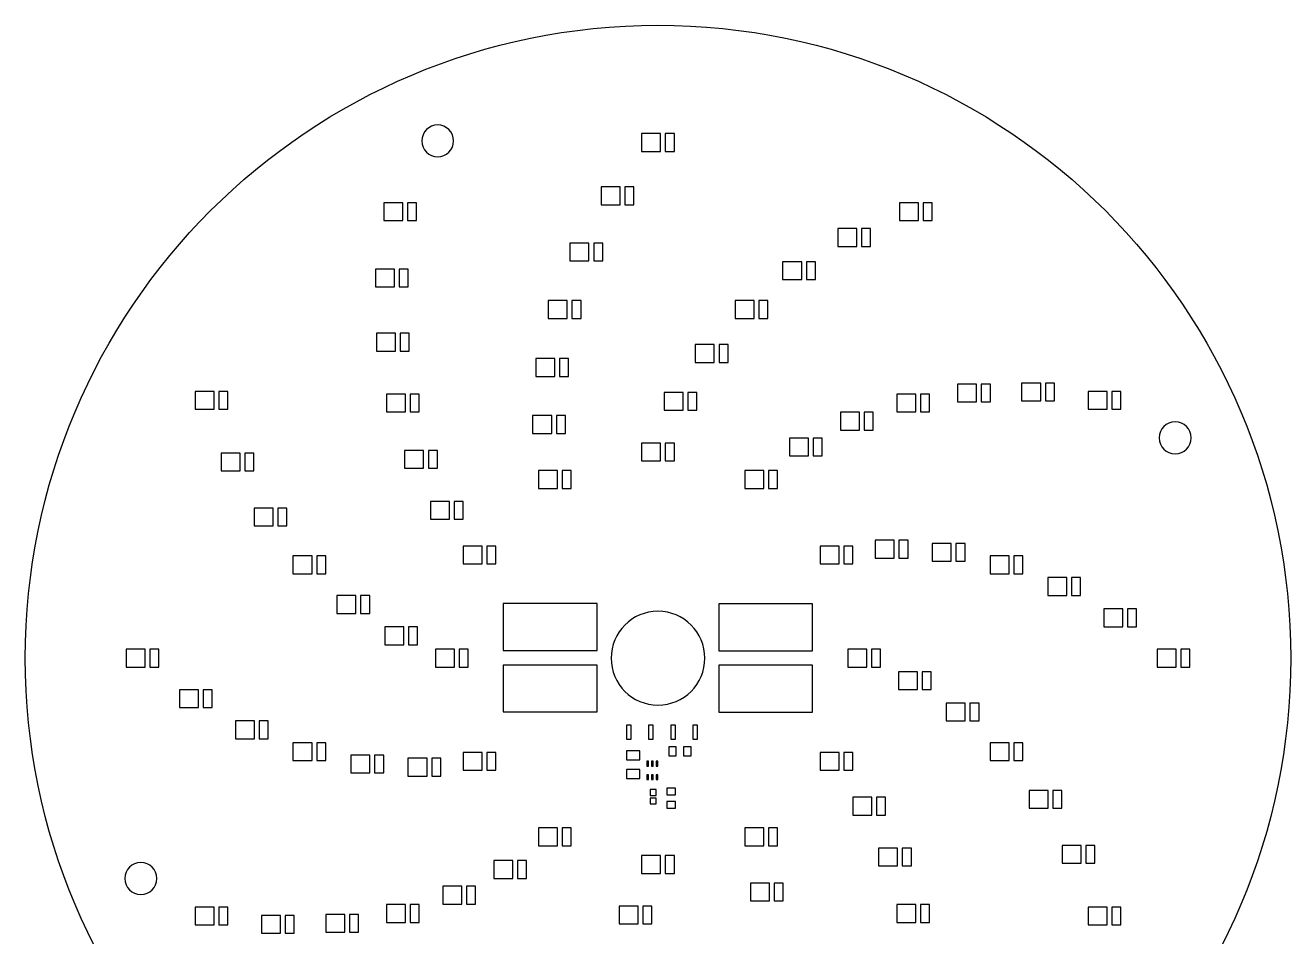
# Model space of a CAD drawing. Header units: millimetres. Extents: x -29 to 106, y -3 to 191.
# Drawn here: x -28.7 to 106.3, y 93.9 to 191.1 of the extents above; entities that cross this region are included whole.
import ezdxf

# ---------------------------------------------------------------- set-up
doc = ezdxf.new("R2010")
doc.units = ezdxf.units.MM
doc.header["$MEASUREMENT"] = 0
doc.layers.add('open_vettam_15CCT-F_Paste v1_led_mcpcb-F_Paste_WITH_Edge_Cuts_ZERO_ORIGIN', color=7, linetype='Continuous')

msp = doc.modelspace()

# ---------------------------------------------------------------- linework, layer by layer
at = {"layer": 'open_vettam_15CCT-F_Paste v1_led_mcpcb-F_Paste_WITH_Edge_Cuts_ZERO_ORIGIN'}
for p, q in [((39.04, 179.51), (37.01, 179.51)), ((37.01, 179.51), (37.01, 177.61)), ((39.04, 177.61), (39.04, 179.51)), ((40.51, 179.51), (39.54, 179.51)), ((39.54, 179.51), (39.54, 177.61)), ((40.51, 177.61), (40.51, 179.51)), ((37.01, 177.61), (39.04, 177.61)), ((39.54, 177.61), (40.51, 177.61)), ((34.73, 173.82), (32.7, 173.82)), ((32.7, 173.82), (32.7, 171.92)), ((34.73, 171.92), (34.73, 173.82)), ((36.2, 173.82), (35.23, 173.82)), ((35.23, 173.82), (35.23, 171.92)), ((36.2, 171.92), (36.2, 173.82)), ((11.54, 172.14), (9.51, 172.14)), ((9.51, 172.14), (9.51, 170.24)), ((11.54, 170.24), (11.54, 172.14)), ((13.01, 172.14), (12.04, 172.14)), ((12.04, 172.14), (12.04, 170.24)), ((13.01, 170.24), (13.01, 172.14)), ((32.7, 171.92), (34.73, 171.92)), ((35.23, 171.92), (36.2, 171.92)), ((64.51, 172.14), (64.51, 170.24)), ((66.54, 172.14), (64.51, 172.14)), ((66.54, 170.24), (66.54, 172.14)), ((67.04, 172.14), (67.04, 170.24)), ((68.01, 172.14), (67.04, 172.14)), ((68.01, 170.24), (68.01, 172.14)), ((9.51, 170.24), (11.54, 170.24)), ((12.04, 170.24), (13.01, 170.24)), ((64.51, 170.24), (66.54, 170.24)), ((67.04, 170.24), (68.01, 170.24)), ((59.96, 169.37), (57.93, 169.37)), ((57.93, 169.37), (57.93, 167.47)), ((59.96, 167.47), (59.96, 169.37)), ((60.46, 169.37), (60.46, 167.47)), ((61.43, 169.37), (60.46, 169.37)), ((61.43, 167.47), (61.43, 169.37)), ((29.37, 167.84), (29.37, 165.94)), ((31.4, 167.84), (29.37, 167.84)), ((31.4, 165.94), (31.4, 167.84)), ((31.9, 167.84), (31.9, 165.94)), ((32.87, 167.84), (31.9, 167.84)), ((32.87, 165.94), (32.87, 167.84)), ((57.93, 167.47), (59.96, 167.47)), ((60.46, 167.47), (61.43, 167.47)), ((8.62, 165.06), (8.62, 163.16)), ((10.65, 165.06), (8.62, 165.06)), ((10.65, 163.16), (10.65, 165.06)), ((11.15, 165.06), (11.15, 163.16)), ((12.12, 165.06), (11.15, 165.06)), ((12.12, 163.16), (12.12, 165.06)), ((29.37, 165.94), (31.4, 165.94)), ((31.9, 165.94), (32.87, 165.94)), ((52.06, 165.85), (52.06, 163.95)), ((54.09, 165.85), (52.06, 165.85)), ((54.09, 163.95), (54.09, 165.85)), ((54.59, 165.85), (54.59, 163.95)), ((55.56, 165.85), (54.59, 165.85)), ((55.56, 163.95), (55.56, 165.85)), ((52.06, 163.95), (54.09, 163.95)), ((54.59, 163.95), (55.56, 163.95)), ((8.62, 163.16), (10.65, 163.16)), ((11.15, 163.16), (12.12, 163.16)), ((27.05, 161.7), (27.05, 159.8)), ((29.08, 161.7), (27.05, 161.7)), ((29.08, 159.8), (29.08, 161.7)), ((30.55, 161.7), (29.58, 161.7)), ((29.58, 161.7), (29.58, 159.8)), ((30.55, 159.8), (30.55, 161.7)), ((46.98, 161.7), (46.98, 159.8)), ((49.01, 161.7), (46.98, 161.7)), ((49.01, 159.8), (49.01, 161.7)), ((50.48, 161.7), (49.51, 161.7)), ((49.51, 161.7), (49.51, 159.8)), ((50.48, 159.8), (50.48, 161.7)), ((27.05, 159.8), (29.08, 159.8)), ((29.58, 159.8), (30.55, 159.8)), ((46.98, 159.8), (49.01, 159.8)), ((49.51, 159.8), (50.48, 159.8)), ((8.73, 158.21), (8.73, 156.31)), ((10.76, 158.21), (8.73, 158.21)), ((10.76, 156.31), (10.76, 158.21)), ((11.26, 158.21), (11.26, 156.31)), ((12.23, 158.21), (11.26, 158.21)), ((12.23, 156.31), (12.23, 158.21)), ((44.77, 157.01), (42.74, 157.01)), ((42.74, 157.01), (42.74, 155.11)), ((44.77, 155.11), (44.77, 157.01)), ((46.24, 157.01), (45.27, 157.01)), ((45.27, 157.01), (45.27, 155.11)), ((46.24, 155.11), (46.24, 157.01)), ((8.73, 156.31), (10.76, 156.31)), ((11.26, 156.31), (12.23, 156.31)), ((27.76, 155.52), (25.73, 155.52)), ((25.73, 155.52), (25.73, 153.62)), ((27.76, 153.62), (27.76, 155.52)), ((29.23, 155.52), (28.26, 155.52)), ((28.26, 155.52), (28.26, 153.62)), ((29.23, 153.62), (29.23, 155.52)), ((42.74, 155.11), (44.77, 155.11)), ((45.27, 155.11), (46.24, 155.11)), ((25.73, 153.62), (27.76, 153.62)), ((28.26, 153.62), (29.23, 153.62)), ((70.72, 152.79), (70.72, 150.89)), ((72.75, 152.79), (70.72, 152.79)), ((72.75, 150.89), (72.75, 152.79)), ((73.25, 152.79), (73.25, 150.89)), ((74.22, 152.79), (73.25, 152.79)), ((74.22, 150.89), (74.22, 152.79)), ((79.59, 152.9), (77.56, 152.9)), ((77.56, 152.9), (77.56, 151)), ((79.59, 151), (79.59, 152.9)), ((81.06, 152.9), (80.09, 152.9)), ((80.09, 152.9), (80.09, 151)), ((81.06, 151), (81.06, 152.9)), ((-10.62, 152.01), (-10.62, 150.11)), ((-8.59, 152.01), (-10.62, 152.01)), ((-8.59, 150.11), (-8.59, 152.01)), ((-8.09, 152.01), (-8.09, 150.11)), ((-7.12, 152.01), (-8.09, 152.01)), ((-7.12, 150.11), (-7.12, 152.01)), ((9.79, 151.73), (9.79, 149.83)), ((11.82, 151.73), (9.79, 151.73)), ((11.82, 149.83), (11.82, 151.73)), ((12.32, 151.73), (12.32, 149.83)), ((13.29, 151.73), (12.32, 151.73)), ((13.29, 149.83), (13.29, 151.73)), ((41.44, 151.9), (39.41, 151.9)), ((39.41, 151.9), (39.41, 150)), ((41.44, 150), (41.44, 151.9)), ((42.91, 151.9), (41.94, 151.9)), ((41.94, 151.9), (41.94, 150)), ((42.91, 150), (42.91, 151.9)), ((64.24, 151.73), (64.24, 149.83)), ((66.27, 151.73), (64.24, 151.73)), ((66.27, 149.83), (66.27, 151.73)), ((67.74, 151.73), (66.77, 151.73)), ((66.77, 151.73), (66.77, 149.83)), ((67.74, 149.83), (67.74, 151.73)), ((84.64, 152.01), (84.64, 150.11)), ((86.67, 152.01), (84.64, 152.01)), ((86.67, 150.11), (86.67, 152.01)), ((87.17, 152.01), (87.17, 150.11)), ((88.14, 152.01), (87.17, 152.01)), ((88.14, 150.11), (88.14, 152.01)), ((-10.62, 150.11), (-8.59, 150.11)), ((-8.09, 150.11), (-7.12, 150.11)), ((39.41, 150), (41.44, 150)), ((41.94, 150), (42.91, 150)), ((70.72, 150.89), (72.75, 150.89)), ((73.25, 150.89), (74.22, 150.89)), ((77.56, 151), (79.59, 151)), ((80.09, 151), (81.06, 151)), ((84.64, 150.11), (86.67, 150.11)), ((87.17, 150.11), (88.14, 150.11)), ((9.79, 149.83), (11.82, 149.83)), ((12.32, 149.83), (13.29, 149.83)), ((27.42, 149.43), (25.39, 149.43)), ((25.39, 149.43), (25.39, 147.53)), ((27.42, 147.53), (27.42, 149.43)), ((27.92, 149.43), (27.92, 147.53)), ((28.89, 149.43), (27.92, 149.43)), ((28.89, 147.53), (28.89, 149.43)), ((58.22, 149.79), (58.22, 147.89)), ((60.25, 149.79), (58.22, 149.79)), ((60.25, 147.89), (60.25, 149.79)), ((61.72, 149.79), (60.75, 149.79)), ((60.75, 149.79), (60.75, 147.89)), ((61.72, 147.89), (61.72, 149.79)), ((64.24, 149.83), (66.27, 149.83)), ((66.77, 149.83), (67.74, 149.83)), ((25.39, 147.53), (27.42, 147.53)), ((27.92, 147.53), (28.89, 147.53)), ((58.22, 147.89), (60.25, 147.89)), ((60.75, 147.89), (61.72, 147.89)), ((37.01, 146.51), (37.01, 144.61)), ((39.04, 146.51), (37.01, 146.51)), ((39.04, 144.61), (39.04, 146.51)), ((39.54, 146.51), (39.54, 144.61)), ((40.51, 146.51), (39.54, 146.51)), ((40.51, 144.61), (40.51, 146.51)), ((52.79, 147.03), (52.79, 145.13)), ((54.82, 147.03), (52.79, 147.03)), ((54.82, 145.13), (54.82, 147.03)), ((55.32, 147.03), (55.32, 145.13)), ((56.29, 147.03), (55.32, 147.03)), ((56.29, 145.13), (56.29, 147.03)), ((-5.82, 145.43), (-7.85, 145.43)), ((-7.85, 145.43), (-7.85, 143.53)), ((-5.82, 143.53), (-5.82, 145.43)), ((-5.32, 145.43), (-5.32, 143.53)), ((-4.35, 145.43), (-5.32, 145.43)), ((-4.35, 143.53), (-4.35, 145.43)), ((11.73, 145.72), (11.73, 143.82)), ((13.76, 145.72), (11.73, 145.72)), ((13.76, 143.82), (13.76, 145.72)), ((14.26, 145.72), (14.26, 143.82)), ((15.23, 145.72), (14.26, 145.72)), ((15.23, 143.82), (15.23, 145.72)), ((37.01, 144.61), (39.04, 144.61)), ((39.54, 144.61), (40.51, 144.61)), ((52.79, 145.13), (54.82, 145.13)), ((55.32, 145.13), (56.29, 145.13)), ((-7.85, 143.53), (-5.82, 143.53)), ((-5.32, 143.53), (-4.35, 143.53)), ((11.73, 143.82), (13.76, 143.82)), ((14.26, 143.82), (15.23, 143.82)), ((26.01, 143.56), (26.01, 141.66)), ((28.04, 143.56), (26.01, 143.56)), ((28.04, 141.66), (28.04, 143.56)), ((28.54, 143.56), (28.54, 141.66)), ((29.51, 143.56), (28.54, 143.56)), ((29.51, 141.66), (29.51, 143.56)), ((48.01, 143.56), (48.01, 141.66)), ((50.04, 143.56), (48.01, 143.56)), ((50.04, 141.66), (50.04, 143.56)), ((50.54, 143.56), (50.54, 141.66)), ((51.51, 143.56), (50.54, 143.56)), ((51.51, 141.66), (51.51, 143.56)), ((26.01, 141.66), (28.04, 141.66)), ((28.54, 141.66), (29.51, 141.66)), ((48.01, 141.66), (50.04, 141.66)), ((50.54, 141.66), (51.51, 141.66)), ((-4.33, 139.56), (-4.33, 137.66)), ((-2.3, 139.56), (-4.33, 139.56)), ((-2.3, 137.66), (-2.3, 139.56)), ((-1.8, 139.56), (-1.8, 137.66)), ((-0.83, 139.56), (-1.8, 139.56)), ((-0.83, 137.66), (-0.83, 139.56)), ((14.49, 140.28), (14.49, 138.38)), ((16.52, 140.28), (14.49, 140.28)), ((16.52, 138.38), (16.52, 140.28)), ((17.02, 140.28), (17.02, 138.38)), ((17.99, 140.28), (17.02, 140.28)), ((17.99, 138.38), (17.99, 140.28)), ((14.49, 138.38), (16.52, 138.38)), ((17.02, 138.38), (17.99, 138.38)), ((-4.33, 137.66), (-2.3, 137.66)), ((-1.8, 137.66), (-0.83, 137.66)), ((17.96, 135.51), (17.96, 133.61)), ((19.99, 135.51), (17.96, 135.51)), ((19.99, 133.61), (19.99, 135.51)), ((20.49, 135.51), (20.49, 133.61)), ((21.46, 135.51), (20.49, 135.51)), ((21.46, 133.61), (21.46, 135.51)), ((58.09, 135.51), (56.06, 135.51)), ((56.06, 135.51), (56.06, 133.61)), ((58.09, 133.61), (58.09, 135.51)), ((58.59, 135.51), (58.59, 133.61)), ((59.56, 135.51), (58.59, 135.51)), ((59.56, 133.61), (59.56, 135.51)), ((61.94, 136.13), (61.94, 134.23)), ((63.97, 136.13), (61.94, 136.13)), ((63.97, 134.23), (63.97, 136.13)), ((65.44, 136.13), (64.47, 136.13)), ((64.47, 136.13), (64.47, 134.23)), ((65.44, 134.23), (65.44, 136.13)), ((70.05, 135.79), (68.02, 135.79)), ((68.02, 135.79), (68.02, 133.89)), ((70.05, 133.89), (70.05, 135.79)), ((70.55, 135.79), (70.55, 133.89)), ((71.52, 135.79), (70.55, 135.79)), ((71.52, 133.89), (71.52, 135.79)), ((-0.18, 134.47), (-0.18, 132.57)), ((1.85, 134.47), (-0.18, 134.47)), ((1.85, 132.57), (1.85, 134.47)), ((3.32, 134.47), (2.35, 134.47)), ((2.35, 134.47), (2.35, 132.57)), ((3.32, 132.57), (3.32, 134.47)), ((61.94, 134.23), (63.97, 134.23)), ((64.47, 134.23), (65.44, 134.23)), ((68.02, 133.89), (70.05, 133.89)), ((70.55, 133.89), (71.52, 133.89)), ((76.23, 134.47), (74.2, 134.47)), ((74.2, 134.47), (74.2, 132.57)), ((76.23, 132.57), (76.23, 134.47)), ((77.7, 134.47), (76.73, 134.47)), ((76.73, 134.47), (76.73, 132.57)), ((77.7, 132.57), (77.7, 134.47)), ((-0.18, 132.57), (1.85, 132.57)), ((2.35, 132.57), (3.32, 132.57)), ((17.96, 133.61), (19.99, 133.61)), ((20.49, 133.61), (21.46, 133.61)), ((56.06, 133.61), (58.09, 133.61)), ((58.59, 133.61), (59.56, 133.61)), ((74.2, 132.57), (76.23, 132.57)), ((76.73, 132.57), (77.7, 132.57)), ((82.37, 132.15), (80.34, 132.15)), ((80.34, 132.15), (80.34, 130.25)), ((82.37, 130.25), (82.37, 132.15)), ((83.84, 132.15), (82.87, 132.15)), ((82.87, 132.15), (82.87, 130.25)), ((83.84, 130.25), (83.84, 132.15)), ((6.54, 130.24), (4.51, 130.24)), ((4.51, 130.24), (4.51, 128.34)), ((6.54, 128.34), (6.54, 130.24)), ((8.01, 130.24), (7.04, 130.24)), ((7.04, 130.24), (7.04, 128.34)), ((8.01, 128.34), (8.01, 130.24)), ((80.34, 130.25), (82.37, 130.25)), ((82.87, 130.25), (83.84, 130.25)), ((4.51, 128.34), (6.54, 128.34)), ((7.04, 128.34), (8.01, 128.34)), ((22.26, 129.38), (22.26, 124.38)), ((32.26, 129.38), (22.26, 129.38)), ((32.26, 124.38), (32.26, 129.38)), ((45.24, 129.36), (45.24, 124.36)), ((55.24, 129.36), (45.24, 129.36)), ((55.24, 124.36), (55.24, 129.36)), ((88.35, 128.82), (86.32, 128.82)), ((86.32, 128.82), (86.32, 126.92)), ((88.35, 126.92), (88.35, 128.82)), ((89.82, 128.82), (88.85, 128.82)), ((88.85, 128.82), (88.85, 126.92)), ((89.82, 126.92), (89.82, 128.82)), ((9.62, 126.9), (9.62, 125)), ((11.65, 126.9), (9.62, 126.9)), ((11.65, 125), (11.65, 126.9)), ((12.15, 126.9), (12.15, 125)), ((13.12, 126.9), (12.15, 126.9)), ((13.12, 125), (13.12, 126.9)), ((86.32, 126.92), (88.35, 126.92)), ((88.85, 126.92), (89.82, 126.92)), ((-17.99, 124.51), (-17.99, 122.61)), ((-15.96, 124.51), (-17.99, 124.51)), ((-15.96, 122.61), (-15.96, 124.51)), ((-14.49, 124.51), (-15.46, 124.51)), ((-15.46, 124.51), (-15.46, 122.61)), ((-14.49, 122.61), (-14.49, 124.51)), ((9.62, 125), (11.65, 125)), ((12.15, 125), (13.12, 125)), ((17.04, 124.51), (15.01, 124.51)), ((15.01, 124.51), (15.01, 122.61)), ((17.04, 122.61), (17.04, 124.51)), ((17.54, 124.51), (17.54, 122.61)), ((18.51, 124.51), (17.54, 124.51)), ((18.51, 122.61), (18.51, 124.51)), ((22.26, 124.38), (32.26, 124.38)), ((45.24, 124.36), (55.24, 124.36)), ((59.01, 124.51), (59.01, 122.61)), ((61.04, 124.51), (59.01, 124.51)), ((61.04, 122.61), (61.04, 124.51)), ((61.54, 124.51), (61.54, 122.61)), ((62.51, 124.51), (61.54, 124.51)), ((62.51, 122.61), (62.51, 124.51)), ((94.04, 124.51), (92.01, 124.51)), ((92.01, 124.51), (92.01, 122.61)), ((94.04, 122.61), (94.04, 124.51)), ((94.54, 124.51), (94.54, 122.61)), ((95.51, 124.51), (94.54, 124.51)), ((95.51, 122.61), (95.51, 124.51)), ((-17.99, 122.61), (-15.96, 122.61)), ((-15.46, 122.61), (-14.49, 122.61)), ((15.01, 122.61), (17.04, 122.61)), ((17.54, 122.61), (18.51, 122.61)), ((32.26, 122.83), (22.26, 122.83)), ((22.26, 122.83), (22.26, 117.83)), ((32.26, 117.83), (32.26, 122.83)), ((55.24, 122.81), (45.24, 122.81)), ((45.24, 122.81), (45.24, 117.81)), ((55.24, 117.81), (55.24, 122.81)), ((59.01, 122.61), (61.04, 122.61)), ((61.54, 122.61), (62.51, 122.61)), ((64.41, 122.11), (64.41, 120.21)), ((66.44, 122.11), (64.41, 122.11)), ((66.44, 120.21), (66.44, 122.11)), ((66.94, 122.11), (66.94, 120.21)), ((67.91, 122.11), (66.94, 122.11)), ((67.91, 120.21), (67.91, 122.11)), ((92.01, 122.61), (94.04, 122.61)), ((94.54, 122.61), (95.51, 122.61)), ((-10.27, 120.19), (-12.3, 120.19)), ((-12.3, 120.19), (-12.3, 118.29)), ((-10.27, 118.29), (-10.27, 120.19)), ((-9.77, 120.19), (-9.77, 118.29)), ((-8.8, 120.19), (-9.77, 120.19)), ((-8.8, 118.29), (-8.8, 120.19)), ((64.41, 120.21), (66.44, 120.21)), ((66.94, 120.21), (67.91, 120.21)), ((-12.3, 118.29), (-10.27, 118.29)), ((-9.77, 118.29), (-8.8, 118.29)), ((22.26, 117.83), (32.26, 117.83)), ((45.24, 117.81), (55.24, 117.81)), ((71.54, 118.78), (69.51, 118.78)), ((69.51, 118.78), (69.51, 116.88)), ((71.54, 116.88), (71.54, 118.78)), ((72.04, 118.78), (72.04, 116.88)), ((73.01, 118.78), (72.04, 118.78)), ((73.01, 116.88), (73.01, 118.78)), ((-4.29, 116.87), (-6.32, 116.87)), ((-6.32, 116.87), (-6.32, 114.97)), ((-4.29, 114.97), (-4.29, 116.87)), ((-2.82, 116.87), (-3.79, 116.87)), ((-3.79, 116.87), (-3.79, 114.97)), ((-2.82, 114.97), (-2.82, 116.87)), ((35.9, 116.43), (35.4, 116.43)), ((35.4, 116.43), (35.4, 114.93)), ((35.9, 114.93), (35.9, 116.43)), ((38.26, 116.43), (37.76, 116.43)), ((37.76, 116.43), (37.76, 114.93)), ((38.26, 114.93), (38.26, 116.43)), ((40.12, 116.43), (40.12, 114.93)), ((40.62, 116.43), (40.12, 116.43)), ((40.62, 114.93), (40.62, 116.43)), ((42.98, 116.43), (42.48, 116.43)), ((42.48, 116.43), (42.48, 114.93)), ((42.98, 114.93), (42.98, 116.43)), ((69.51, 116.88), (71.54, 116.88)), ((72.04, 116.88), (73.01, 116.88)), ((-6.32, 114.97), (-4.29, 114.97)), ((-3.79, 114.97), (-2.82, 114.97)), ((35.4, 114.93), (35.9, 114.93)), ((37.76, 114.93), (38.26, 114.93)), ((40.12, 114.93), (40.62, 114.93)), ((42.48, 114.93), (42.98, 114.93)), ((1.85, 114.54), (-0.18, 114.54)), ((-0.18, 114.54), (-0.18, 112.64)), ((1.85, 112.64), (1.85, 114.54)), ((2.35, 114.54), (2.35, 112.64)), ((3.32, 114.54), (2.35, 114.54)), ((3.32, 112.64), (3.32, 114.54)), ((19.99, 113.51), (17.96, 113.51)), ((17.96, 113.51), (17.96, 111.61)), ((19.99, 111.61), (19.99, 113.51)), ((21.46, 113.51), (20.49, 113.51)), ((20.49, 113.51), (20.49, 111.61)), ((21.46, 111.61), (21.46, 113.51)), ((36.84, 113.68), (35.39, 113.68)), ((35.39, 113.68), (35.39, 112.73)), ((36.84, 112.73), (36.84, 113.68)), ((40.7, 114.11), (39.9, 114.11)), ((39.9, 114.11), (39.9, 113.16)), ((40.7, 113.16), (40.7, 114.11)), ((41.5, 114.11), (41.5, 113.16)), ((42.3, 114.11), (41.5, 114.11)), ((42.3, 113.16), (42.3, 114.11)), ((56.06, 113.51), (56.06, 111.61)), ((58.09, 113.51), (56.06, 113.51)), ((58.09, 111.61), (58.09, 113.51)), ((59.56, 113.51), (58.59, 113.51)), ((58.59, 113.51), (58.59, 111.61)), ((59.56, 111.61), (59.56, 113.51)), ((74.2, 114.54), (74.2, 112.64)), ((76.23, 114.54), (74.2, 114.54)), ((76.23, 112.64), (76.23, 114.54)), ((76.73, 114.54), (76.73, 112.64)), ((77.7, 114.54), (76.73, 114.54)), ((77.7, 112.64), (77.7, 114.54)), ((-0.18, 112.64), (1.85, 112.64)), ((2.35, 112.64), (3.32, 112.64)), ((8.03, 113.22), (6, 113.22)), ((6, 113.22), (6, 111.32)), ((8.03, 111.32), (8.03, 113.22)), ((9.5, 113.22), (8.53, 113.22)), ((8.53, 113.22), (8.53, 111.32)), ((9.5, 111.32), (9.5, 113.22)), ((12.09, 112.89), (12.09, 110.99)), ((14.12, 112.89), (12.09, 112.89)), ((14.12, 110.99), (14.12, 112.89)), ((14.62, 112.89), (14.62, 110.99)), ((15.59, 112.89), (14.62, 112.89)), ((15.59, 110.99), (15.59, 112.89)), ((35.39, 112.73), (36.84, 112.73)), ((37.57, 112.56), (37.57, 112.06)), ((37.75, 112.56), (37.57, 112.56)), ((37.57, 112.06), (37.75, 112.06)), ((37.75, 112.06), (37.75, 112.56)), ((38.25, 112.56), (38.07, 112.56)), ((38.07, 112.56), (38.07, 112.06)), ((38.07, 112.06), (38.25, 112.06)), ((38.25, 112.06), (38.25, 112.56)), ((38.57, 112.56), (38.57, 112.06)), ((38.75, 112.56), (38.57, 112.56)), ((38.57, 112.06), (38.75, 112.06)), ((38.75, 112.06), (38.75, 112.56)), ((39.9, 113.16), (40.7, 113.16)), ((41.5, 113.16), (42.3, 113.16)), ((74.2, 112.64), (76.23, 112.64)), ((76.73, 112.64), (77.7, 112.64)), ((6, 111.32), (8.03, 111.32)), ((8.53, 111.32), (9.5, 111.32)), ((12.09, 110.99), (14.12, 110.99)), ((14.62, 110.99), (15.59, 110.99)), ((17.96, 111.61), (19.99, 111.61)), ((20.49, 111.61), (21.46, 111.61)), ((35.39, 111.68), (35.39, 110.73)), ((36.84, 111.68), (35.39, 111.68)), ((35.39, 110.73), (36.84, 110.73)), ((36.84, 110.73), (36.84, 111.68)), ((37.57, 111.13), (37.57, 110.63)), ((37.75, 111.13), (37.57, 111.13)), ((37.75, 110.63), (37.75, 111.13)), ((38.25, 111.13), (38.07, 111.13)), ((38.07, 111.13), (38.07, 110.63)), ((38.25, 110.63), (38.25, 111.13)), ((38.57, 111.13), (38.57, 110.63)), ((38.75, 111.13), (38.57, 111.13)), ((38.75, 110.63), (38.75, 111.13)), ((56.06, 111.61), (58.09, 111.61)), ((58.59, 111.61), (59.56, 111.61)), ((37.57, 110.63), (37.75, 110.63)), ((37.93, 109.54), (37.93, 108.92)), ((38.55, 109.54), (37.93, 109.54)), ((38.07, 110.63), (38.25, 110.63)), ((38.55, 108.92), (38.55, 109.54)), ((38.57, 110.63), (38.75, 110.63)), ((39.69, 109.71), (39.69, 108.98)), ((40.63, 109.71), (39.69, 109.71)), ((40.63, 108.98), (40.63, 109.71)), ((80.39, 109.46), (78.36, 109.46)), ((78.36, 109.46), (78.36, 107.56)), ((80.39, 107.56), (80.39, 109.46)), ((81.86, 109.46), (80.89, 109.46)), ((80.89, 109.46), (80.89, 107.56)), ((81.86, 107.56), (81.86, 109.46)), ((37.93, 108.92), (38.55, 108.92)), ((37.93, 108.64), (37.93, 108.02)), ((38.55, 108.64), (37.93, 108.64)), ((37.93, 108.02), (38.55, 108.02)), ((38.55, 108.02), (38.55, 108.64)), ((39.69, 108.98), (40.63, 108.98)), ((40.63, 108.29), (39.69, 108.29)), ((39.69, 108.29), (39.69, 107.56)), ((40.63, 107.56), (40.63, 108.29)), ((59.54, 108.73), (59.54, 106.83)), ((61.57, 108.73), (59.54, 108.73)), ((61.57, 106.83), (61.57, 108.73)), ((62.07, 108.73), (62.07, 106.83)), ((63.04, 108.73), (62.07, 108.73)), ((63.04, 106.83), (63.04, 108.73)), ((39.69, 107.56), (40.63, 107.56)), ((59.54, 106.83), (61.57, 106.83)), ((62.07, 106.83), (63.04, 106.83)), ((78.36, 107.56), (80.39, 107.56)), ((80.89, 107.56), (81.86, 107.56)), ((28.04, 105.46), (26.01, 105.46)), ((26.01, 105.46), (26.01, 103.56)), ((28.04, 103.56), (28.04, 105.46)), ((28.54, 105.46), (28.54, 103.56)), ((29.51, 105.46), (28.54, 105.46)), ((29.51, 103.56), (29.51, 105.46)), ((48.01, 105.46), (48.01, 103.56)), ((50.04, 105.46), (48.01, 105.46)), ((50.04, 103.56), (50.04, 105.46)), ((51.51, 105.46), (50.54, 105.46)), ((50.54, 105.46), (50.54, 103.56)), ((51.51, 103.56), (51.51, 105.46)), ((26.01, 103.56), (28.04, 103.56)), ((28.54, 103.56), (29.51, 103.56)), ((48.01, 103.56), (50.04, 103.56)), ((50.54, 103.56), (51.51, 103.56)), ((64.32, 103.3), (62.29, 103.3)), ((62.29, 103.3), (62.29, 101.4)), ((64.32, 101.4), (64.32, 103.3)), ((65.79, 103.3), (64.82, 103.3)), ((64.82, 103.3), (64.82, 101.4)), ((65.79, 101.4), (65.79, 103.3)), ((83.9, 103.59), (81.87, 103.59)), ((81.87, 103.59), (81.87, 101.69)), ((83.9, 101.69), (83.9, 103.59)), ((85.37, 103.59), (84.4, 103.59)), ((84.4, 103.59), (84.4, 101.69)), ((85.37, 101.69), (85.37, 103.59)), ((23.27, 101.98), (21.24, 101.98)), ((21.24, 101.98), (21.24, 100.08)), ((23.27, 100.08), (23.27, 101.98)), ((24.74, 101.98), (23.77, 101.98)), ((23.77, 101.98), (23.77, 100.08)), ((24.74, 100.08), (24.74, 101.98)), ((39.04, 102.51), (37.01, 102.51)), ((37.01, 102.51), (37.01, 100.61)), ((39.04, 100.61), (39.04, 102.51)), ((40.51, 102.51), (39.54, 102.51)), ((39.54, 102.51), (39.54, 100.61)), ((40.51, 100.61), (40.51, 102.51)), ((62.29, 101.4), (64.32, 101.4)), ((64.82, 101.4), (65.79, 101.4)), ((81.87, 101.69), (83.9, 101.69)), ((84.4, 101.69), (85.37, 101.69)), ((21.24, 100.08), (23.27, 100.08)), ((23.77, 100.08), (24.74, 100.08)), ((37.01, 100.61), (39.04, 100.61)), ((39.54, 100.61), (40.51, 100.61)), ((15.8, 99.23), (15.8, 97.33)), ((17.83, 99.23), (15.8, 99.23)), ((17.83, 97.33), (17.83, 99.23)), ((19.3, 99.23), (18.33, 99.23)), ((18.33, 99.23), (18.33, 97.33)), ((19.3, 97.33), (19.3, 99.23)), ((50.66, 99.58), (48.63, 99.58)), ((48.63, 99.58), (48.63, 97.68)), ((50.66, 97.68), (50.66, 99.58)), ((51.16, 99.58), (51.16, 97.68)), ((52.13, 99.58), (51.16, 99.58)), ((52.13, 97.68), (52.13, 99.58)), ((11.82, 97.28), (9.79, 97.28)), ((9.79, 97.28), (9.79, 95.38)), ((11.82, 95.38), (11.82, 97.28)), ((12.32, 97.28), (12.32, 95.38)), ((13.29, 97.28), (12.32, 97.28)), ((13.29, 95.38), (13.29, 97.28)), ((15.8, 97.33), (17.83, 97.33)), ((18.33, 97.33), (19.3, 97.33)), ((48.63, 97.68), (50.66, 97.68)), ((51.16, 97.68), (52.13, 97.68)), ((66.27, 97.28), (64.24, 97.28)), ((64.24, 97.28), (64.24, 95.38)), ((66.27, 95.38), (66.27, 97.28)), ((67.74, 97.28), (66.77, 97.28)), ((66.77, 97.28), (66.77, 95.38)), ((67.74, 95.38), (67.74, 97.28)), ((-10.62, 97.01), (-10.62, 95.11)), ((-8.59, 97.01), (-10.62, 97.01)), ((-8.59, 95.11), (-8.59, 97.01)), ((-7.12, 97.01), (-8.09, 97.01)), ((-8.09, 97.01), (-8.09, 95.11)), ((-7.12, 95.11), (-7.12, 97.01)), ((-1.51, 96.12), (-3.54, 96.12)), ((-3.54, 96.12), (-3.54, 94.22)), ((-1.51, 94.22), (-1.51, 96.12)), ((-1.01, 96.12), (-1.01, 94.22)), ((-0.04, 96.12), (-1.01, 96.12)), ((-0.04, 94.22), (-0.04, 96.12)), ((3.31, 96.23), (3.31, 94.33)), ((5.34, 96.23), (3.31, 96.23)), ((5.34, 94.33), (5.34, 96.23)), ((6.81, 96.23), (5.84, 96.23)), ((5.84, 96.23), (5.84, 94.33)), ((6.81, 94.33), (6.81, 96.23)), ((36.65, 97.11), (34.62, 97.11)), ((34.62, 97.11), (34.62, 95.21)), ((36.65, 95.21), (36.65, 97.11)), ((37.15, 97.11), (37.15, 95.21)), ((38.12, 97.11), (37.15, 97.11)), ((38.12, 95.21), (38.12, 97.11)), ((84.64, 97.01), (84.64, 95.11)), ((86.67, 97.01), (84.64, 97.01)), ((86.67, 95.11), (86.67, 97.01)), ((88.14, 97.01), (87.17, 97.01)), ((87.17, 97.01), (87.17, 95.11)), ((88.14, 95.11), (88.14, 97.01)), ((-10.62, 95.11), (-8.59, 95.11)), ((-8.09, 95.11), (-7.12, 95.11)), ((9.79, 95.38), (11.82, 95.38)), ((12.32, 95.38), (13.29, 95.38)), ((34.62, 95.21), (36.65, 95.21)), ((37.15, 95.21), (38.12, 95.21)), ((64.24, 95.38), (66.27, 95.38)), ((66.77, 95.38), (67.74, 95.38)), ((84.64, 95.11), (86.67, 95.11)), ((87.17, 95.11), (88.14, 95.11)), ((-3.54, 94.22), (-1.51, 94.22)), ((-1.01, 94.22), (-0.04, 94.22)), ((3.31, 94.33), (5.34, 94.33)), ((5.84, 94.33), (6.81, 94.33))]:
    msp.add_line(p, q, dxfattribs=at)
msp.add_circle((38.76, 123.56), 67.5, dxfattribs=at)
for centre, radius, start, end in [((15.26, 178.73), 1.7, 0, 180), ((15.26, 178.73), 1.7, 180, 0), ((93.94, 147.06), 1.7, 0, 180), ((93.94, 147.06), 1.7, 180, 0), ((38.76, 123.56), 5, 0, 180), ((38.76, 123.56), 5, 180, 0), ((-16.41, 100.06), 1.7, 0, 180), ((-16.41, 100.06), 1.7, 180, 0)]:
    msp.add_arc(centre, radius, start, end, dxfattribs=at)

doc.saveas('drawing.dxf')
